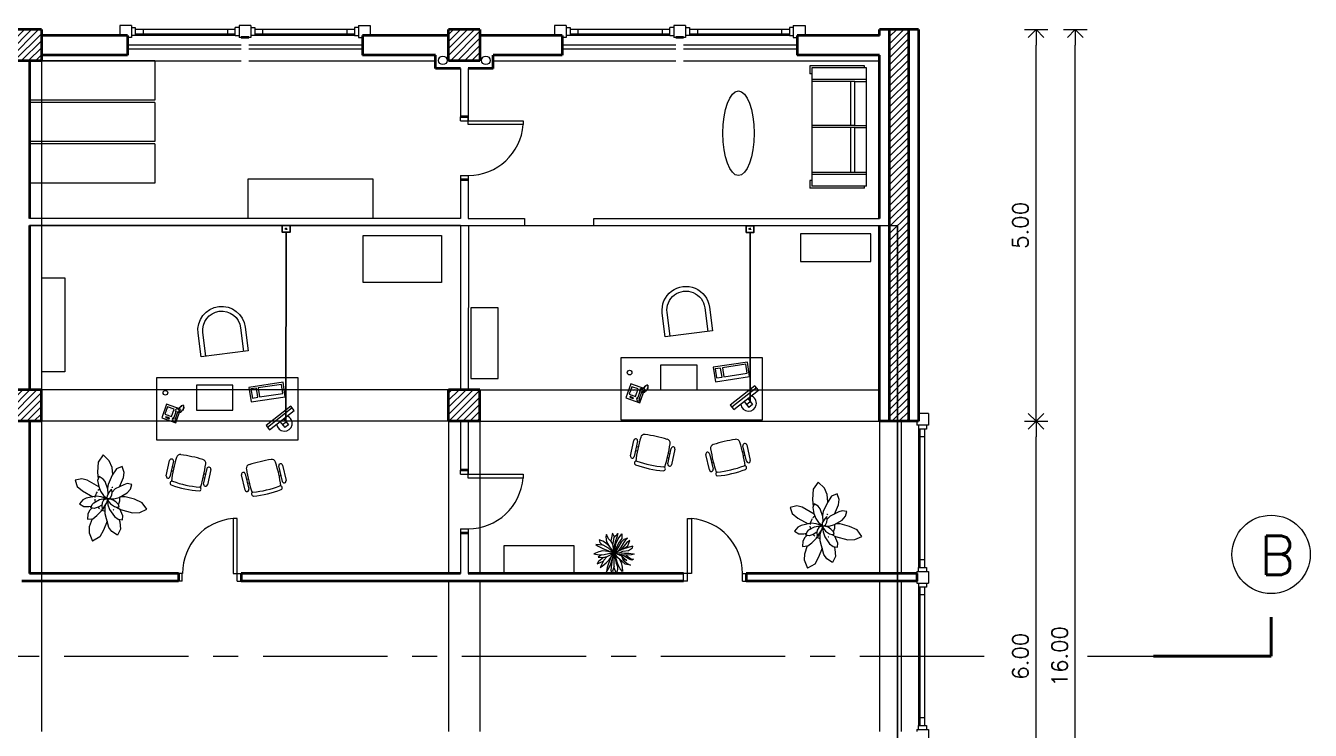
# Model space of a CAD drawing. Extents: x 952 to 1351, y -109 to 188.
# Drawn here: x 1285.05 to 1301.45, y 122.12 to 131.12 of the extents above; entities that cross this region are included whole.
import ezdxf

# ---------------------------------------------------------------- set-up
doc = ezdxf.new("R2010")
doc.units = 0
doc.header["$LTSCALE"] = 0.5
doc.linetypes.add('CENTER', pattern=[50.8, 31.75, -6.35, 6.35, -6.35])
doc.layers.get('0').update_dxf_attribs({"linetype": 'CONTINUOUS'})
doc.layers.get('Defpoints').update_dxf_attribs({"linetype": 'CONTINUOUS'})
for name, color, linetype, lineweight in [('Acotaciones', 9, 'CONTINUOUS', 9), ('Carpintería', 55, 'CONTINUOUS', 20), ('Detalles .05', 243, 'CONTINUOUS', 5), ('Detalles 01', 8, 'CONTINUOUS', 9), ('Equipamiento fijo', 31, 'CONTINUOUS', 13), ('Equipamiento movil', 33, 'CONTINUOUS', 9), ('Muros corte', 7, 'CONTINUOUS', 40), ('Punta 02', 11, 'CONTINUOUS', 20), ('Punta 05', 52, 'CONTINUOUS', 50), ('Tratamiento pisos', 251, 'CONTINUOUS', 9), ('Vidrios', 147, 'CONTINUOUS', 13)]:
    doc.layers.add(name, color=color, linetype=linetype, lineweight=lineweight)
doc.layers.add('Cableado', color=100, linetype='CONTINUOUS')
doc.styles.add('Texto 2 mm', font='simplex.shx', dxfattribs={"height": 0.2})
doc.styles.add('Texto 5 mm', font='simplex.shx', dxfattribs={"height": 0.5})
doc.dimstyles.new('Primera línea', dxfattribs={"dimscale": 0, "dimtxt": 0.2, "dimasz": 0.2, "dimexe": 0.15, "dimexo": 0, "dimgap": 0.1, "dimtad": 1, "dimzin": 4, "dimdsep": 46, "dimtxsty": 'Texto 2 mm', "dimblk": 'OPEN90', "dimcen": 2.5, "dimclrd": 256, "dimclre": 256, "dimclrt": 256, "dimadec": 0, "dimazin": 0, "dimtfac": 1, "dimtmove": 2, "dimatfit": 3, "dimldrblk": 'OPEN90', "dimfxl": 1, "dimtolj": 1, "dimtzin": 0, "dimlwd": -1, "dimlwe": -1, "dimarcsym": 0})
doc.dimstyles.new('Segunda línea', dxfattribs={"dimscale": 0, "dimtxt": 0.2, "dimasz": 0.2, "dimexe": 0.15, "dimexo": 0.5, "dimgap": 0.1, "dimtad": 1, "dimzin": 4, "dimdsep": 46, "dimtxsty": 'Texto 2 mm', "dimblk": 'OPEN90', "dimcen": 2.5, "dimclrd": 256, "dimclre": 256, "dimclrt": 256, "dimadec": 0, "dimazin": 0, "dimtfac": 1, "dimtmove": 2, "dimatfit": 3, "dimldrblk": 'OPEN90', "dimfxl": 1, "dimtolj": 1, "dimtzin": 0, "dimlwd": -1, "dimlwe": -1, "dimarcsym": 0})
pattern_1 = [(45, (53.60664, 2.86039), (-0.0449012806, 0.0449012806), [])]

# ---------------------------------------------------------------- blocks, each defined once
blk = doc.blocks.new('_Open90')
at = {"color": 0, "linetype": 'ByBlock', "lineweight": -2}
for p, q in [((0, 0), (-1, 0)), ((-0.5, 0.5), (0, 0)), ((0, 0), (-0.5, -0.5))]:
    blk.add_line(p, q, dxfattribs=at)
blk = doc.blocks.new('*D380')
at = {"layer": 'Acotaciones', "transparency": 16777216}
for p, q in [((1297.802, 126.066), (1298.102, 126.066)), ((1297.952, 120.266), (1297.952, 125.866)), ((1297.802, 120.066), (1298.102, 120.066))]:
    blk.add_line(p, q, dxfattribs=at)
at = {"layer": 'Defpoints', "color": 0, "transparency": 16777216}
for p in [(1297.802, 126.066), (1297.952, 126.066), (1297.802, 120.066)]:
    blk.add_point(p, dxfattribs=at)
at = {"layer": 'Acotaciones', "transparency": 16777216, "xscale": 0.2, "yscale": 0.2, "zscale": 0.2}
for p, rotation in [((1297.952, 126.066), 90), ((1297.952, 120.066), 270)]:
    blk.add_blockref('_Open90', p, dxfattribs=dict(at, rotation=rotation))
at = {"layer": 'Acotaciones', "transparency": 16777216, "insert": (1297.752, 123.066), "char_height": 0.2, "attachment_point": 5, "rotation": 90, "style": 'Texto 2 mm'}
blk.add_mtext('\\A1;6.00', dxfattribs=at)
blk = doc.blocks.new('*D381')
at = {"layer": 'Acotaciones', "transparency": 16777216}
for p, q in [((1297.802, 131.066), (1298.102, 131.066)), ((1297.952, 126.266), (1297.952, 130.866)), ((1297.802, 126.066), (1298.102, 126.066))]:
    blk.add_line(p, q, dxfattribs=at)
at = {"layer": 'Defpoints', "color": 0, "transparency": 16777216}
for p in [(1297.802, 131.066), (1297.952, 131.066), (1297.802, 126.066)]:
    blk.add_point(p, dxfattribs=at)
at = {"layer": 'Acotaciones', "transparency": 16777216, "xscale": 0.2, "yscale": 0.2, "zscale": 0.2}
for p, rotation in [((1297.952, 131.066), 90), ((1297.952, 126.066), 270)]:
    blk.add_blockref('_Open90', p, dxfattribs=dict(at, rotation=rotation))
at = {"layer": 'Acotaciones', "transparency": 16777216, "insert": (1297.752, 128.566), "char_height": 0.2, "attachment_point": 5, "rotation": 90, "style": 'Texto 2 mm'}
blk.add_mtext('\\A1;5.00', dxfattribs=at)
blk = doc.blocks.new('*D382')
at = {"layer": 'Acotaciones', "transparency": 16777216}
for p, q in [((1298.302, 131.066), (1298.602, 131.066)), ((1298.452, 115.266), (1298.452, 130.866)), ((1298.302, 115.066), (1298.602, 115.066))]:
    blk.add_line(p, q, dxfattribs=at)
at = {"layer": 'Defpoints', "color": 0, "transparency": 16777216}
for p in [(1297.802, 131.066), (1298.452, 131.066), (1297.802, 115.066)]:
    blk.add_point(p, dxfattribs=at)
at = {"layer": 'Acotaciones', "transparency": 16777216, "xscale": 0.2, "yscale": 0.2, "zscale": 0.2}
for p, rotation in [((1298.452, 131.066), 90), ((1298.452, 115.066), 270)]:
    blk.add_blockref('_Open90', p, dxfattribs=dict(at, rotation=rotation))
at = {"layer": 'Acotaciones', "transparency": 16777216, "insert": (1298.252, 123.066), "char_height": 0.2, "attachment_point": 5, "rotation": 90, "style": 'Texto 2 mm'}
blk.add_mtext('\\A1;16.00', dxfattribs=at)
blk = doc.blocks.new('Plant1')
for p, q in [((1.24, 11.02), (-0.18, 7.33)), ((2.94, 14.02), (1.24, 11.02)), ((5.75, 15.65), (2.94, 14.02)), ((6.8, 12.64), (5.75, 15.65)), ((6.67, 9.74), (6.8, 12.64)), ((-10.15, 7.82), (-12.56, 7.25)), ((-12.56, 7.25), (-11.81, 4.91)), ((-8.01, 7.41), (-10.15, 7.82)), ((-4.41, 5.37), (-8.01, 7.41)), ((-4.94, 10.5), (-5.47, 8.7)), ((-5.47, 8.7), (-5.1, 7.19)), ((-5.1, 7.19), (-3.73, 3.58)), ((-3.11, 9.8), (-4.94, 10.5)), ((-1.65, 8.27), (-3.11, 9.8)), ((-0.15, 4.91), (-1.65, 8.27)), ((-0.18, 7.33), (-0.36, 5.38)), ((7.53, 5.66), (4.58, 4.62)), ((4.8, 4.93), (6.67, 9.74)), ((9.19, 5.31), (7.53, 5.66)), ((8.7, 3.64), (9.19, 5.31)), ((-15.39, 2.27), (-18.09, -0.04)), ((-12.63, 3.17), (-15.39, 2.27)), ((-9.66, 3.14), (-12.63, 3.17)), ((-11.81, 4.91), (-9.42, 2.94)), ((-9.42, 2.94), (-5.88, 0.9)), ((-3.93, 0.56), (-7.13, -0.21)), ((-5.88, 0.9), (-4.34, 0.46)), ((-2.06, 0.5), (-3.93, 0.56)), ((-2.48, 2.2), (-3.75, 2.12)), ((-3.75, 2.12), (-2.91, 1.21)), ((-3.73, 3.58), (-2.59, 2.19)), ((-2.91, 1.21), (-1.29, 0)), ((-1.34, 2), (-2.48, 2.2)), ((-1.9, 0.46), (-2.06, 0.5)), ((-0.39, 1.34), (-1.34, 2)), ((-0.56, -0.12), (-0.19, 0)), ((-0.12, 0.81), (-0.39, 1.34)), ((-0.19, 0), (-0.12, 0.06)), ((0.25, 2.69), (-0.15, 4.91)), ((-0.06, 0.25), (-0.12, 0.81)), ((-0.12, 0.06), (-0.06, 0.25)), ((-0.11, 0.67), (0.06, 0.81)), ((0.06, 0.81), (0.25, 2.69)), ((0.31, 1.31), (0.12, 0.38)), ((0.12, 0.38), (0.19, 0.25)), ((0.19, 0.25), (0.38, 0.19)), ((0.73, 2.26), (0.31, 1.31)), ((0.38, 0.19), (1.25, 0.44)), ((0.47, 0.22), (0.69, 0)), ((0.69, 0), (2.44, 0)), ((1.6, 3.31), (0.73, 2.26)), ((1.25, 0.44), (2.18, 1.1)), ((2.74, 4.3), (1.6, 3.31)), ((2.18, 1.1), (3.4, 2.61)), ((2.44, 0), (4.43, 0.51)), ((3.75, 4.5), (2.74, 4.3)), ((3.4, 2.61), (3.75, 3.44)), ((3.75, 3.45), (4.8, 4.93)), ((3.75, 3.44), (3.75, 4.5)), ((4.43, 0.51), (7.5, 2.24)), ((7.5, 2.24), (8.7, 3.64)), ((8.78, 3.92), (9.84, 4.12)), ((9.84, 4.12), (12.89, 4.12)), ((13.53, 0.5), (11.66, -0.54)), ((12.89, 4.12), (15.19, 2.69)), ((15.19, 2.69), (13.53, 0.5)), ((-18.09, -0.04), (-15.37, -2.32)), ((-15.37, -2.32), (-11.22, -3.04)), ((-11.22, -3.04), (-8.38, -3)), ((-8.2, -0.91), (-9.38, -2.5)), ((-9.38, -2.5), (-7.87, -3.25)), ((-5.18, -2.97), (-8.45, -7.47)), ((-7.13, -0.21), (-8.2, -0.91)), ((-7.87, -3.25), (-5.44, -3.05)), ((-5.44, -3.05), (-3.38, -2.45)), ((-3.38, -2.45), (-1.56, -1.44)), ((-1.56, -1.44), (-0.5, -0.38)), ((-1.12, -2.44), (-1.55, -4.42)), ((-1.55, -4.42), (-1.12, -8.67)), ((-1.29, 0), (-0.56, -0.12)), ((-0.38, -0.81), (-1.12, -2.44)), ((-0.31, -0.5), (-0.59, -0.46)), ((-0.5, -0.38), (-0.5, -0.12)), ((0.06, -0.62), (-0.38, -0.81)), ((-0.26, -0.76), (-0.31, -0.5)), ((-0.19, -1.81), (-0.07, -0.68)), ((0.01, -3.25), (-0.19, -1.81)), ((0.12, -0.12), (0, -0.44)), ((0, -0.44), (0.12, -1)), ((1.03, -5.66), (0.01, -3.25)), ((0.56, -0.06), (0.12, -0.12)), ((0.12, -1), (0.45, -1.59)), ((0.45, -1.59), (1.43, -2.3)), ((1.53, -0.38), (0.56, -0.06)), ((1.43, -2.3), (2.56, -2.56)), ((3.06, -1.61), (1.53, -0.38)), ((3.19, -1.19), (2.01, -0.77)), ((2.38, -1), (2.23, -0.95)), ((2.32, -2.51), (3.05, -4.05)), ((4.2, -2.28), (2.38, -1)), ((2.56, -2.56), (3.88, -2.56)), ((3.05, -4.05), (3.43, -5.82)), ((3.88, -2.56), (3.06, -1.61)), ((6, -1.48), (3.19, -1.19)), ((6.42, -4.94), (4.2, -2.28)), ((11.66, -0.54), (6, -1.48)), ((7.5, -6.71), (6.42, -4.94)), ((9.02, -0.98), (12.56, -2.76)), ((12.56, -2.76), (15.17, -4.6)), ((15.17, -4.6), (16.61, -7.77)), ((-8.45, -7.47), (-9.18, -9.67)), ((-9.18, -9.67), (-8.88, -12.44)), ((-6.25, -11.82), (-4.21, -9.77)), ((-4.21, -9.77), (-1.41, -5.8)), ((-1.12, -8.67), (-0.57, -10.07)), ((-0.57, -10.07), (1, -11.56)), ((1, -11.56), (2.25, -9.87)), ((1.72, -6.45), (1.03, -5.66)), ((3.06, -7.12), (1.72, -6.45)), ((2.25, -9.87), (2.39, -7.87)), ((2.39, -7.87), (2.32, -6.75)), ((3.43, -5.82), (3.06, -7.12)), ((3.19, -6.68), (4.04, -7.69)), ((4.04, -7.69), (5.41, -8.56)), ((5.41, -8.56), (7.5, -8.88)), ((7.5, -8.88), (7.5, -6.71)), ((7.5, -6.98), (10.72, -8.45)), ((10.72, -8.45), (13.06, -8.78)), ((13.06, -8.78), (16.61, -7.77)), ((-8.88, -12.44), (-6.25, -11.82))]:
    blk.add_line(p, q)
for start, end in [(172.4345, 176.9296), (149.2581, 153.7532), (57.1582, 93.2041), (21.2653, 25.7604), (212.1423, 223.5771), (229.8179, 257.6637), (265.2848, 278.7499), (306.6551, 316.418), (323.0282, 344.4965)]:
    blk.add_arc((0, 0), 5.12, start, end)
blk = doc.blocks.new('Treei')
for p, q in [((-3.94, 3.46), (-4.45, 3.93)), ((-4.45, 3.93), (-4.03, 2.89)), ((-2.15, 4.1), (-3.71, 4.62)), ((-3.71, 4.62), (-3.16, 3.73)), ((-1.21, 2.79), (-2.15, 4.1)), ((-1.6, 5.41), (-2.01, 5.58)), ((-2.01, 5.58), (-1.8, 4.47)), ((-1.8, 4.47), (-1.02, 2.25)), ((-0.75, 4.27), (-1.6, 5.41)), ((-0.56, 2.57), (-0.75, 4.27)), ((0.01, 4.32), (0.22, 5.68)), ((0.06, 3.09), (0.01, 4.32)), ((0.22, 5.68), (0.34, 5.97)), ((0.34, 5.97), (0.52, 5.11)), ((0.52, 5.11), (0.61, 3.71)), ((0.61, 3.58), (1.42, 4.57)), ((1.92, 4.62), (1.05, 3.19)), ((1.42, 4.57), (1.81, 5.28)), ((1.81, 5.28), (1.78, 5.7)), ((1.78, 5.7), (2.06, 5.28)), ((2.06, 5.28), (1.92, 4.62)), ((2.11, 2.72), (3.12, 3.85)), ((3.12, 3.85), (3.58, 4.84)), ((3.58, 4.84), (3.3, 3.31)), ((-4.76, 0.09), (-5.92, -0.48)), ((-5.51, 0.92), (-5.8, 1.09)), ((-5.8, 1.09), (-4.68, 0.77)), ((-5.76, 2.23), (-4.31, 2.25)), ((-4.26, 1.14), (-5.76, 2.23)), ((-5.12, 0.4), (-5.51, 0.92)), ((-4.61, -0.04), (-5.12, 0.4)), ((-4.68, 0.77), (-3.34, 0.26)), ((-4.31, 2.25), (-2.93, 1.32)), ((-2.77, 0.45), (-4.26, 1.14)), ((-4.03, 2.89), (-3.28, 2.03)), ((-3.05, 2.89), (-3.94, 3.46)), ((-3.34, 0.26), (-1.78, -0.09)), ((-3.28, 2.03), (-2.08, 1.39)), ((-3.16, 3.73), (-1.67, 2.62)), ((-1.83, 2.15), (-3.05, 2.89)), ((-2.93, 1.32), (-0.51, 0.11)), ((-0.77, 0.18), (-2.77, 0.45)), ((-2.08, 1.39), (-1.04, 0.82)), ((-0.51, 1.14), (-1.83, 2.15)), ((-1.67, 2.62), (-0.88, 1.91)), ((-1.04, 0.82), (0.03, -0.03)), ((-1.02, 2.25), (0.03, -0.03)), ((0.03, -0.03), (-0.77, 0.18)), ((-0.11, 1.56), (-0.56, 2.57)), ((-0.17, 1), (0.06, 3.09)), ((0.03, -0.03), (-0.17, 1)), ((0.03, -0.03), (0.2, 0.77)), ((2.04, 0.65), (0.03, -0.03)), ((0.7, 0.63), (0.03, -0.03)), ((0.03, -0.03), (2.96, 0.63)), ((1.85, 0.03), (0.03, -0.03)), ((0.2, 0.77), (0.8, 2.18)), ((0.57, 2.38), (0.31, 1.05)), ((1.05, 3.19), (0.44, 1.74)), ((0.61, 3.71), (0.57, 2.38)), ((1.28, 1.02), (0.7, 0.63)), ((0.8, 2.18), (2.11, 2.72)), ((0.96, 2.25), (2.2, 3.73)), ((1.99, 1.81), (1.28, 1.02)), ((1.69, 1.48), (2.82, 2.08)), ((3.28, 0.01), (1.85, 0.03)), ((2.2, 3.73), (1.92, 2.62)), ((2.36, 2.28), (1.99, 1.81)), ((2.73, 0.9), (2.04, 0.65)), ((3.3, 3.31), (2.36, 2.28)), ((3.51, 1.17), (2.73, 0.9)), ((2.82, 2.08), (4.22, 2.33)), ((2.96, 0.63), (3.97, 1)), ((4.41, -0.01), (3.28, 0.01)), ((4.64, 1.81), (3.51, 1.17)), ((3.97, 1), (4.77, 0.95)), ((4.22, 2.33), (5.46, 2.47)), ((5.39, 0.4), (4.41, -0.01)), ((5.46, 2.47), (4.64, 1.81)), ((4.77, 0.95), (5.72, 0.8)), ((6.02, 0.65), (5.39, 0.4)), ((5.72, 0.8), (6.02, 0.65)), ((-5.92, -0.48), (-3.64, -1.03)), ((-4.26, -1.67), (-5.51, -2.28)), ((-5.51, -2.28), (-4.86, -2.48)), ((-4.86, -2.48), (-3.37, -2.31)), ((-2.36, -0.36), (-4.61, -0.04)), ((-3.44, -0.9), (-4.26, -1.67)), ((-3.55, -3.37), (-3.92, -4.48)), ((-3.05, -2.53), (-3.55, -3.37)), ((-2.65, -0.43), (-3.44, -0.9)), ((-3.37, -2.31), (-1.83, -1.37)), ((-3.16, -4.25), (-2.38, -3.46)), ((-2.28, -1.64), (-3.05, -2.53)), ((-1.34, -0.24), (-2.65, -0.43)), ((-2.33, -3.24), (-2.56, -5.44)), ((-1.46, -1.72), (-2.33, -3.24)), ((-2.06, -4.77), (-1.39, -3.32)), ((-1.83, -1.37), (0.03, -0.03)), ((-1.78, -0.09), (-0.95, -0.18)), ((0.03, -0.03), (-1.46, -1.72)), ((-1.39, -3.32), (0.03, -0.03)), ((0.03, -0.03), (-1.34, -0.24)), ((-0.47, -1.76), (-0.63, -3.46)), ((-0.63, -3.46), (-0.35, -4.6)), ((0.03, -0.03), (-0.47, -1.76)), ((0.11, -1.72), (0.03, -0.03)), ((0.03, -0.03), (1.07, -2.16)), ((1, -0.83), (0.03, -0.03)), ((3.21, -0.98), (0.03, -0.03)), ((0.45, -2.92), (0.11, -1.72)), ((0.5, -4.43), (0.45, -2.92)), ((0.5, -3.74), (1.19, -4.72)), ((1.97, -1.44), (1, -0.83)), ((1.3, -3.19), (1.03, -2.11)), ((1.07, -2.16), (2.15, -3.07)), ((1.19, -4.72), (1.28, -3.19)), ((4.06, -0.75), (1.24, -0.39)), ((1.28, -3.19), (2.47, -4.62)), ((1.31, -1.02), (3.1, -1.64)), ((2.93, -2.41), (1.97, -1.44)), ((2.15, -3.07), (3.12, -3.59)), ((2.93, -4.4), (2.43, -3.22)), ((3.85, -3.54), (2.93, -2.41)), ((3.1, -1.64), (4.24, -2.04)), ((3.12, -3.59), (4.27, -4.18)), ((4.47, -1.62), (3.21, -0.98)), ((4.27, -4.18), (3.85, -3.54)), ((3.92, 0), (5.37, -0.51)), ((5.3, -0.93), (4.06, -0.75)), ((4.24, -2.04), (5.56, -2.28)), ((5.56, -2.28), (4.47, -1.62)), ((6.02, -0.34), (5.3, -0.93)), ((5.37, -0.51), (6.02, -0.34)), ((-3.92, -4.48), (-3.16, -4.25)), ((-2.56, -5.44), (-2.06, -4.77)), ((-0.35, -4.6), (0.2, -6.03)), ((0.2, -6.03), (0.5, -4.43)), ((2.47, -4.62), (3.23, -5.02)), ((3.23, -5.02), (2.93, -4.4))]:
    blk.add_line(p, q)
blk = doc.blocks.new('TELEFONO')
at = {"layer": 'Detalles .05'}
for p, q in [((0.139, 0.134), (-0.098, 0.134)), ((-0.098, 0.134), (-0.098, -0.099)), ((-0.071, 0.089), (-0.071, -0.055)), ((-0.043, 0.089), (-0.043, -0.055)), ((0.108, 0.063), (0, 0.063)), ((0, 0.063), (0, -0.063)), ((0.081, 0.108), (0.023, 0.108)), ((0.023, 0.108), (0.023, 0.094)), ((0.023, 0.094), (0.081, 0.094)), ((0.027, 0.041), (0.027, 0.041)), ((0.027, 0.014), (0.027, 0.014)), ((0.054, 0.041), (0.054, 0.041)), ((0.054, 0.014), (0.054, 0.014)), ((0.081, 0.094), (0.081, 0.108)), ((0.081, 0.041), (0.081, 0.041)), ((0.081, 0.014), (0.081, 0.014)), ((0.108, -0.063), (0.108, 0.063)), ((0.139, -0.099), (0.139, 0.134)), ((-0.129, -0.104), (-0.147, -0.11)), ((-0.129, -0.116), (-0.147, -0.121)), ((-0.129, -0.127), (-0.147, -0.133)), ((-0.129, -0.139), (-0.147, -0.145)), ((-0.124, -0.093), (-0.141, -0.098)), ((-0.124, -0.15), (-0.141, -0.156)), ((-0.118, -0.081), (-0.135, -0.087)), ((-0.118, -0.162), (-0.135, -0.168)), ((-0.112, -0.07), (-0.129, -0.075)), ((-0.106, -0.058), (-0.124, -0.064)), ((-0.104, -0.17), (-0.122, -0.176)), ((-0.101, -0.047), (-0.118, -0.052)), ((-0.089, -0.156), (-0.106, -0.162)), ((-0.083, -0.145), (-0.101, -0.15)), ((-0.098, -0.099), (0.139, -0.099)), ((-0.078, -0.133), (-0.095, -0.139)), ((-0.072, -0.121), (-0.089, -0.127)), ((-0.067, -0.083), (-0.078, -0.116)), ((0, -0.063), (0.108, -0.063)), ((0.027, -0.013), (0.027, -0.013)), ((0.027, -0.04), (0.027, -0.04)), ((0.054, -0.013), (0.054, -0.013)), ((0.054, -0.04), (0.054, -0.04)), ((0.081, -0.013), (0.081, -0.013)), ((0.081, -0.04), (0.081, -0.04))]:
    blk.add_line(p, q, dxfattribs=at)
for centre, start, end in [((-0.057, 0.089), 298.4915, 241.5085), ((-0.057, -0.055), 118.4915, 61.5085)]:
    blk.add_arc(centre, 0.0302, start, end, dxfattribs=at)
blk = doc.blocks.new('RECTANG')
for p, q in [((1, 1), (0, 1)), ((0, 1), (0, 0)), ((1, 0), (1, 1)), ((0, 0), (1, 0))]:
    blk.add_line(p, q)
blk = doc.blocks.new('KEYBOARD', base_point=(60, 294))
for p, xscale, yscale, zscale in [((60, 294), 19, 8, 19), ((61, 295), 13, 5, 13), ((75, 295), 3, 5, 3)]:
    blk.add_blockref('RECTANG', p, dxfattribs=dict(xscale=xscale, yscale=yscale, zscale=zscale))
blk = doc.blocks.new('Silla 1')
at = {"layer": 'Equipamiento movil'}
for p, q in [((-0.113, 0.266), (0.03, 0.409)), ((0.064, 0.375), (-0.079, 0.232)), ((-0.025, 0.286), (-0.009, 0.269)), ((0.01, 0.321), (0.027, 0.305)), ((0.232, -0.079), (0.375, 0.064)), ((0.409, 0.03), (0.266, -0.113)), ((0.305, 0.027), (0.321, 0.01)), ((0.269, -0.009), (0.286, -0.025))]:
    blk.add_line(p, q, dxfattribs=at)
for centre, radius, start, end in [((1.406, -1.127), 1.988, 130.2245, 139.1817), ((0.047, 0.392), 0.0242, 315, 135), ((0.147, 0.396), 0.0255, 61.3631, 224.3749), ((-0.654, -0.654), 1.296, 37.1584, 52.8416), ((-0.651, -0.651), 1.342, 37.131, 52.869), ((-0.096, 0.249), 0.0242, 135, 315), ((-0.061, 0.139), 0.0505, 139.1817, 220.8183), ((1.406, 1.406), 1.988, 220.8183, 229.1817), ((-1.127, 1.406), 1.988, 310.8183, 319.7755), ((0.392, 0.047), 0.0242, 315, 135), ((0.396, 0.147), 0.0255, 225.6251, 28.6369), ((0.139, -0.061), 0.0505, 229.1817, 310.8183), ((0.249, -0.096), 0.0242, 135, 315)]:
    blk.add_arc(centre, radius, start, end, dxfattribs=at)
blk = doc.blocks.new('Silla 2')
for p, q in [((15, 15), (0, 15)), ((0, 15), (0, -15)), ((15, 12), (0, 12)), ((0, -12), (15, -12)), ((0, -15), (15, -15))]:
    blk.add_line(p, q)
for radius in [15, 12]:
    blk.add_arc((15, 0), radius, 270, 90)

msp = doc.modelspace()

# ---------------------------------------------------------------- hatches: boundary and pattern name
at = {"layer": 'Detalles 01'}
h = msp.add_hatch(dxfattribs=at)
h.set_pattern_fill('ANSI31,_O', color=256, scale=0.02)
h.set_pattern_definition(pattern_1)
h.paths.add_polyline_path([(1285.252, 131.066), (1284.852, 131.066), (1284.852, 130.666), (1285.252, 130.666)])
h = msp.add_hatch(dxfattribs=at)
h.set_pattern_fill('ANSI31,_O', color=256, scale=0.02)
h.set_pattern_definition(pattern_1)
h.paths.add_polyline_path([(1290.852, 131.066), (1290.452, 131.066), (1290.452, 130.666), (1290.852, 130.666)])
h = msp.add_hatch(dxfattribs=at)
h.set_pattern_fill('ANSI31,_O', color=256, scale=0.02)
h.set_pattern_definition(pattern_1)
h.paths.add_polyline_path([(1296.322, 131.066), (1296.082, 131.066), (1296.082, 126.066), (1296.322, 126.066)])
h = msp.add_hatch(dxfattribs=at)
h.set_pattern_fill('ANSI31,_O', color=256, scale=0.02)
h.set_pattern_definition(pattern_1)
h.paths.add_polyline_path([(1285.252, 126.466), (1284.852, 126.466), (1284.852, 126.066), (1285.252, 126.066)])
h = msp.add_hatch(dxfattribs=at)
h.set_pattern_fill('ANSI31,_O', color=256, scale=0.02)
h.set_pattern_definition(pattern_1)
h.paths.add_polyline_path([(1290.852, 126.466), (1290.452, 126.466), (1290.452, 126.066), (1290.852, 126.066)])

# ---------------------------------------------------------------- linework, layer by layer
at = {"layer": 'Cableado'}
for p, q in [((1285.102, 126.466), (1285.102, 128.563)), ((1285.102, 128.563), (1296.181, 128.562)), ((1288.372, 126.066), (1288.376, 128.478)), ((1294.303, 126.316), (1294.303, 128.477)), ((1296.181, 128.562), (1296.181, 115.316)), ((1279.715, 126.466), (1285.102, 126.466))]:
    msp.add_line(p, q, dxfattribs=at)
for points in [[(1288.328, 128.563), (1288.428, 128.563), (1288.428, 128.478), (1288.328, 128.478)], [(1294.251, 128.562), (1294.35, 128.562), (1294.35, 128.477), (1294.251, 128.477)]]:
    msp.add_lwpolyline(points, close=True, dxfattribs=at)
at = {"layer": 'Carpintería'}
for p, q in [((1286.402, 131.116), (1286.252, 131.116)), ((1286.252, 131.116), (1286.252, 130.991)), ((1286.402, 131.116), (1286.402, 130.966)), ((1286.402, 131.091), (1286.452, 131.091)), ((1286.452, 131.091), (1286.452, 130.991)), ((1286.452, 131.071), (1287.727, 131.071)), ((1286.552, 131.071), (1286.552, 131.011)), ((1287.627, 131.071), (1287.627, 131.011)), ((1287.777, 131.091), (1287.727, 131.091)), ((1287.727, 130.991), (1287.727, 131.091)), ((1287.927, 131.116), (1287.777, 131.116)), ((1287.777, 131.116), (1287.777, 130.966)), ((1287.927, 131.116), (1287.927, 130.966)), ((1287.927, 131.091), (1287.977, 131.091)), ((1287.977, 131.091), (1287.977, 130.991)), ((1287.977, 131.071), (1289.252, 131.071)), ((1288.077, 131.071), (1288.077, 131.011)), ((1289.152, 131.071), (1289.152, 131.011)), ((1289.252, 131.091), (1289.252, 130.991)), ((1289.302, 131.091), (1289.252, 131.091)), ((1289.302, 131.116), (1289.302, 130.966)), ((1289.302, 131.116), (1289.452, 131.116)), ((1289.452, 131.116), (1289.452, 130.991)), ((1291.952, 131.116), (1291.802, 131.116)), ((1291.802, 131.116), (1291.802, 130.991)), ((1291.952, 131.116), (1291.952, 130.966)), ((1291.952, 131.091), (1292.002, 131.091)), ((1292.002, 131.091), (1292.002, 130.991)), ((1292.002, 131.071), (1293.277, 131.071)), ((1292.102, 131.071), (1292.102, 131.011)), ((1293.177, 131.071), (1293.177, 131.011)), ((1293.327, 131.091), (1293.277, 131.091)), ((1293.277, 130.991), (1293.277, 131.091)), ((1293.477, 131.116), (1293.327, 131.116)), ((1293.327, 131.116), (1293.327, 130.966)), ((1293.477, 131.116), (1293.477, 130.966)), ((1293.477, 131.091), (1293.527, 131.091)), ((1293.527, 131.091), (1293.527, 130.991)), ((1293.527, 131.071), (1294.802, 131.071)), ((1293.627, 131.071), (1293.627, 131.011)), ((1294.702, 131.071), (1294.702, 131.011)), ((1294.802, 131.091), (1294.802, 130.991)), ((1294.852, 131.091), (1294.802, 131.091)), ((1294.852, 131.116), (1294.852, 130.966)), ((1294.852, 131.116), (1295.002, 131.116)), ((1295.002, 131.116), (1295.002, 130.991)), ((1286.402, 130.966), (1286.352, 130.966)), ((1286.452, 130.991), (1286.402, 130.991)), ((1286.452, 131.011), (1287.727, 131.011)), ((1287.727, 130.991), (1287.777, 130.991)), ((1287.802, 130.966), (1287.777, 130.966)), ((1287.927, 130.966), (1287.902, 130.966)), ((1287.977, 130.991), (1287.927, 130.991)), ((1287.977, 131.011), (1289.252, 131.011)), ((1289.252, 130.991), (1289.302, 130.991)), ((1289.302, 130.966), (1289.352, 130.966)), ((1291.952, 130.966), (1291.902, 130.966)), ((1292.002, 130.991), (1291.952, 130.991)), ((1292.002, 131.011), (1293.277, 131.011)), ((1293.277, 130.991), (1293.327, 130.991)), ((1293.352, 130.966), (1293.327, 130.966)), ((1293.477, 130.966), (1293.452, 130.966)), ((1293.527, 130.991), (1293.477, 130.991)), ((1293.527, 131.011), (1294.802, 131.011)), ((1294.802, 130.991), (1294.852, 130.991)), ((1294.852, 130.966), (1294.902, 130.966)), ((1290.603, 129.903), (1290.603, 129.953)), ((1290.603, 129.903), (1290.703, 129.903)), ((1290.703, 129.903), (1290.703, 129.953)), ((1290.703, 129.903), (1291.403, 129.903)), ((1290.703, 129.853), (1290.703, 129.903)), ((1291.403, 129.903), (1291.403, 129.853)), ((1291.403, 129.853), (1290.703, 129.853)), ((1290.603, 129.203), (1290.703, 129.203)), ((1290.603, 129.203), (1290.603, 129.153)), ((1290.703, 129.203), (1290.703, 129.153)), ((1296.577, 126.166), (1296.452, 126.166)), ((1296.577, 126.166), (1296.577, 126.016)), ((1296.427, 126.066), (1296.427, 126.016)), ((1296.577, 126.016), (1296.427, 126.016)), ((1296.452, 126.016), (1296.452, 125.966)), ((1296.552, 125.966), (1296.452, 125.966)), ((1296.472, 124.199), (1296.472, 125.966)), ((1296.532, 124.199), (1296.532, 125.966)), ((1296.552, 126.016), (1296.552, 125.966)), ((1296.532, 125.866), (1296.472, 125.866)), ((1290.602, 125.391), (1290.602, 125.441)), ((1290.602, 125.391), (1290.702, 125.391)), ((1290.702, 125.391), (1290.702, 125.441)), ((1290.702, 125.391), (1291.402, 125.391)), ((1290.702, 125.341), (1290.702, 125.391)), ((1291.402, 125.341), (1290.702, 125.341)), ((1291.402, 125.391), (1291.402, 125.341)), ((1287.752, 124.824), (1287.702, 124.824)), ((1287.702, 124.824), (1287.702, 124.124)), ((1287.752, 124.124), (1287.752, 124.824)), ((1293.502, 124.124), (1293.502, 124.824)), ((1293.502, 124.824), (1293.552, 124.824)), ((1293.552, 124.824), (1293.552, 124.124)), ((1290.602, 124.691), (1290.702, 124.691)), ((1290.602, 124.691), (1290.602, 124.641)), ((1290.702, 124.691), (1290.702, 124.641)), ((1296.427, 124.149), (1296.427, 124.124)), ((1296.427, 124.149), (1296.577, 124.149)), ((1296.452, 124.149), (1296.452, 124.199)), ((1296.452, 124.199), (1296.552, 124.199)), ((1296.472, 124.299), (1296.532, 124.299)), ((1296.552, 124.199), (1296.552, 124.149)), ((1296.577, 124.149), (1296.577, 123.999)), ((1287.052, 124.124), (1287.002, 124.124)), ((1287.052, 124.024), (1287.002, 124.024)), ((1287.052, 124.024), (1287.052, 124.124)), ((1287.702, 124.124), (1287.752, 124.124)), ((1287.752, 124.024), (1287.752, 124.124)), ((1287.752, 124.124), (1287.802, 124.124)), ((1287.752, 124.024), (1287.802, 124.024)), ((1293.502, 124.124), (1293.452, 124.124)), ((1293.452, 124.024), (1293.452, 124.124)), ((1293.502, 124.024), (1293.452, 124.024)), ((1293.502, 124.024), (1293.502, 124.124)), ((1293.552, 124.124), (1293.502, 124.124)), ((1294.202, 124.024), (1294.202, 124.124)), ((1294.202, 124.124), (1294.252, 124.124)), ((1294.202, 124.024), (1294.252, 124.024)), ((1296.427, 124.024), (1296.427, 123.999)), ((1296.427, 123.999), (1296.577, 123.999)), ((1296.452, 123.999), (1296.452, 123.949)), ((1296.552, 123.999), (1296.552, 123.949)), ((1296.552, 123.949), (1296.452, 123.949)), ((1296.472, 122.182), (1296.472, 123.949)), ((1296.532, 123.849), (1296.472, 123.849)), ((1296.532, 122.182), (1296.532, 123.949)), ((1296.452, 122.132), (1296.452, 122.182)), ((1296.452, 122.182), (1296.552, 122.182)), ((1296.472, 122.282), (1296.532, 122.282)), ((1296.552, 122.182), (1296.552, 122.132)), ((1296.427, 122.132), (1296.577, 122.132)), ((1296.427, 122.132), (1296.427, 122.107)), ((1296.577, 122.132), (1296.577, 121.982))]:
    msp.add_line(p, q, dxfattribs=at)
at = {"layer": 'Detalles 01'}
for p, q in [((1287.727, 130.991), (1286.452, 130.991)), ((1289.252, 130.991), (1287.977, 130.991)), ((1293.277, 130.991), (1292.002, 130.991)), ((1294.802, 130.991), (1293.527, 130.991)), ((1287.802, 130.866), (1286.352, 130.866)), ((1287.802, 130.816), (1286.352, 130.816)), ((1289.352, 130.866), (1287.902, 130.866)), ((1289.352, 130.816), (1287.902, 130.816)), ((1293.352, 130.866), (1291.902, 130.866)), ((1293.352, 130.816), (1291.902, 130.816)), ((1294.902, 130.866), (1293.452, 130.866)), ((1294.902, 130.816), (1293.452, 130.816)), ((1296.177, 126.066), (1296.177, 124.124)), ((1296.227, 126.066), (1296.227, 124.124)), ((1296.452, 125.966), (1296.452, 124.199)), ((1296.177, 124.024), (1296.177, 122.107)), ((1296.227, 124.024), (1296.227, 122.107)), ((1296.452, 123.949), (1296.452, 122.182))]:
    msp.add_line(p, q, dxfattribs=at)
at = {"layer": 'Detalles 01', "linetype": 'CENTER', "ltscale": 0.1}
for p, q in [((1277.922, 123.066), (1297.454, 123.066)), ((1298.606, 123.066), (1299.452, 123.066))]:
    msp.add_line(p, q, dxfattribs=at)
at = {"layer": 'Detalles 01'}
for centre in [(1290.377, 130.673), (1290.928, 130.673)]:
    msp.add_circle(centre, 0.055, dxfattribs=at)
for centre, start, end in [((1290.702, 129.906), 270.1171, 355.6407), ((1290.701, 125.395), 270.1171, 355.6407), ((1287.756, 124.122), 94.3593, 179.8829), ((1293.499, 124.122), 0.1171, 85.6407)]:
    msp.add_arc(centre, 0.703, start, end, dxfattribs=at)
at = {"layer": 'Equipamiento fijo'}
for p, q in [((1286.702, 130.666), (1285.102, 130.666)), ((1286.702, 130.666), (1286.702, 130.166)), ((1286.702, 130.166), (1285.102, 130.166)), ((1286.702, 130.136), (1285.102, 130.136)), ((1286.702, 130.136), (1286.702, 129.636)), ((1286.702, 129.636), (1285.102, 129.636)), ((1286.702, 129.606), (1285.102, 129.606)), ((1286.702, 129.606), (1286.702, 129.106)), ((1286.702, 129.106), (1285.102, 129.106)), ((1289.489, 129.156), (1287.889, 129.156)), ((1287.889, 129.156), (1287.889, 128.656)), ((1289.489, 128.656), (1289.489, 129.156)), ((1290.603, 129.156), (1290.603, 128.656)), ((1290.603, 129.156), (1290.603, 128.656))]:
    msp.add_line(p, q, dxfattribs=at)
at = {"layer": 'Equipamiento movil', "ltscale": 0.009}
for p, q in [((1295.763, 130.602), (1295.063, 130.602)), ((1295.063, 130.602), (1295.063, 130.502)), ((1295.788, 130.577), (1295.088, 130.577)), ((1295.088, 130.577), (1295.088, 130.427)), ((1295.763, 130.577), (1295.763, 130.602)), ((1295.788, 129.065), (1295.788, 130.577)), ((1295.088, 130.502), (1295.063, 130.502)), ((1295.088, 130.427), (1295.088, 129.065)), ((1295.788, 130.427), (1295.088, 130.427)), ((1295.638, 130.402), (1295.088, 130.402)), ((1295.588, 129.84), (1295.588, 130.402)), ((1295.638, 129.84), (1295.638, 130.402)), ((1295.638, 130.402), (1295.788, 130.402)), ((1295.638, 129.84), (1295.088, 129.84)), ((1295.638, 129.84), (1295.088, 129.84)), ((1295.638, 129.815), (1295.088, 129.815)), ((1295.588, 129.24), (1295.588, 129.815)), ((1295.638, 129.84), (1295.788, 129.84)), ((1295.638, 129.815), (1295.788, 129.815)), ((1295.638, 129.24), (1295.638, 129.815)), ((1295.788, 129.24), (1295.088, 129.24)), ((1295.063, 129.14), (1295.063, 129.04)), ((1295.088, 129.14), (1295.063, 129.14)), ((1295.788, 129.215), (1295.088, 129.215)), ((1295.088, 129.215), (1295.088, 129.065)), ((1295.763, 129.04), (1295.063, 129.04)), ((1295.788, 129.065), (1295.088, 129.065)), ((1295.763, 129.04), (1295.763, 129.065))]:
    msp.add_line(p, q, dxfattribs=at)
at = {"layer": 'Equipamiento movil'}
for p, q in [((1289.362, 127.836), (1289.362, 128.436)), ((1289.362, 128.436), (1290.362, 128.436)), ((1290.362, 128.436), (1290.362, 127.836)), ((1295.843, 128.457), (1294.943, 128.457)), ((1294.943, 128.457), (1294.943, 128.107)), ((1295.843, 128.107), (1295.843, 128.457)), ((1294.943, 128.107), (1295.843, 128.107)), ((1285.252, 127.898), (1285.552, 127.898)), ((1285.552, 127.898), (1285.552, 126.698)), ((1290.362, 127.836), (1289.362, 127.836)), ((1290.735, 127.513), (1290.735, 126.613)), ((1291.085, 127.513), (1290.735, 127.513)), ((1291.085, 126.613), (1291.085, 127.513)), ((1292.654, 126.081), (1292.654, 126.881)), ((1292.654, 126.881), (1294.454, 126.881)), ((1293.624, 126.782), (1293.158, 126.782)), ((1293.158, 126.782), (1293.158, 126.466)), ((1293.624, 126.466), (1293.624, 126.782)), ((1294.454, 126.881), (1294.454, 126.081)), ((1285.552, 126.698), (1285.252, 126.698)), ((1286.727, 125.824), (1286.727, 126.624)), ((1286.727, 126.624), (1288.527, 126.624)), ((1288.527, 126.624), (1288.527, 125.824)), ((1290.735, 126.613), (1291.085, 126.613)), ((1287.698, 126.525), (1287.232, 126.525)), ((1287.232, 126.525), (1287.232, 126.209)), ((1287.698, 126.209), (1287.698, 126.525)), ((1293.158, 126.466), (1293.624, 126.466)), ((1294.362, 126.516), (1294.048, 126.269)), ((1294.381, 126.492), (1294.066, 126.245)), ((1294.091, 126.214), (1294.406, 126.461)), ((1294.406, 126.461), (1294.362, 126.516)), ((1294.225, 126.319), (1294.286, 126.242)), ((1294.256, 126.279), (1294.303, 126.316)), ((1294.272, 126.356), (1294.333, 126.279)), ((1287.232, 126.209), (1287.698, 126.209)), ((1288.436, 126.259), (1288.121, 126.012)), ((1288.454, 126.236), (1288.14, 125.988)), ((1288.165, 125.957), (1288.479, 126.204)), ((1288.479, 126.204), (1288.436, 126.259)), ((1294.048, 126.269), (1294.091, 126.214)), ((1294.333, 126.279), (1294.286, 126.242)), ((1288.121, 126.012), (1288.165, 125.957)), ((1288.298, 126.062), (1288.359, 125.985)), ((1288.329, 126.023), (1288.376, 126.06)), ((1288.345, 126.099), (1288.406, 126.022)), ((1288.406, 126.022), (1288.359, 125.985)), ((1294.454, 126.081), (1292.654, 126.081)), ((1288.527, 125.824), (1286.727, 125.824)), ((1292.056, 124.474), (1291.156, 124.474)), ((1291.156, 124.474), (1291.156, 124.124)), ((1292.056, 124.124), (1292.056, 124.474)), ((1291.156, 124.124), (1292.056, 124.124))]:
    msp.add_line(p, q, dxfattribs=at)
for centre in [(1292.762, 126.687), (1286.836, 126.43)]:
    msp.add_circle(centre, 0.03, dxfattribs=at)
for centre in [(1294.281, 126.295), (1288.355, 126.039)]:
    msp.add_arc(centre, 0.1, 186.0804, 70.3084, dxfattribs=at)
msp.add_ellipse((1294.152, 129.743), major_axis=(0, 0.541), ratio=0.36999, dxfattribs=at)
at = {"layer": 'Muros corte'}
for p, q in [((1285.252, 131.066), (1284.852, 131.066)), ((1285.252, 131.066), (1285.252, 130.666)), ((1290.852, 131.066), (1290.452, 131.066)), ((1290.452, 130.666), (1290.452, 131.066)), ((1290.852, 131.066), (1290.852, 130.666)), ((1296.452, 131.066), (1295.952, 131.066)), ((1295.952, 130.991), (1295.952, 131.066)), ((1296.082, 126.066), (1296.082, 131.066)), ((1296.322, 131.066), (1296.322, 126.066)), ((1296.452, 131.066), (1296.452, 126.066)), ((1286.352, 130.991), (1285.252, 130.991)), ((1286.352, 130.991), (1286.352, 130.741)), ((1287.902, 130.966), (1287.802, 130.966)), ((1290.452, 130.991), (1289.352, 130.991)), ((1289.352, 130.991), (1289.352, 130.741)), ((1291.902, 130.991), (1290.852, 130.991)), ((1291.902, 130.991), (1291.902, 130.741)), ((1293.452, 130.966), (1293.352, 130.966)), ((1295.952, 130.991), (1294.902, 130.991)), ((1294.902, 130.991), (1294.902, 130.741)), ((1286.352, 130.741), (1285.252, 130.741)), ((1290.282, 130.741), (1289.352, 130.741)), ((1290.282, 130.571), (1290.282, 130.741)), ((1291.902, 130.741), (1291.022, 130.741)), ((1291.022, 130.571), (1291.022, 130.741)), ((1295.952, 130.741), (1294.902, 130.741)), ((1295.952, 128.656), (1295.952, 130.741)), ((1285.252, 130.666), (1284.852, 130.666)), ((1285.102, 130.666), (1285.102, 128.656)), ((1290.602, 130.571), (1290.282, 130.571)), ((1290.852, 130.666), (1290.452, 130.666)), ((1291.022, 130.571), (1290.703, 130.571)), ((1290.703, 129.953), (1290.603, 129.953)), ((1290.603, 129.153), (1290.703, 129.153)), ((1285.102, 128.563), (1285.102, 126.466)), ((1295.952, 126.066), (1295.952, 128.563)), ((1285.252, 126.466), (1284.852, 126.466)), ((1285.252, 126.066), (1285.252, 126.466)), ((1290.852, 126.466), (1290.452, 126.466)), ((1290.452, 126.066), (1290.452, 126.466)), ((1290.852, 126.066), (1290.852, 126.466)), ((1285.252, 126.066), (1284.852, 126.066)), ((1285.102, 126.066), (1285.102, 124.124)), ((1290.852, 126.066), (1290.452, 126.066)), ((1296.452, 126.066), (1295.952, 126.066)), ((1296.277, 126.066), (1296.127, 126.066)), ((1290.702, 125.441), (1290.602, 125.441)), ((1290.602, 124.641), (1290.702, 124.641)), ((1287.002, 124.024), (1285.002, 124.024)), ((1287.002, 124.124), (1285.102, 124.124)), ((1287.002, 124.124), (1287.002, 124.024)), ((1290.602, 124.124), (1287.802, 124.124)), ((1287.802, 124.124), (1287.802, 124.024)), ((1293.452, 124.024), (1287.802, 124.024)), ((1290.602, 124.124), (1290.602, 124.124)), ((1293.452, 124.124), (1290.702, 124.124)), ((1296.427, 124.124), (1294.252, 124.124)), ((1294.252, 124.124), (1294.252, 124.024)), ((1296.427, 124.024), (1294.252, 124.024)), ((1296.427, 124.124), (1296.427, 124.024))]:
    msp.add_line(p, q, dxfattribs=at)
at = {"layer": 'Punta 02'}
msp.add_circle((1300.952, 124.366), 0.5, dxfattribs=at)
at = {"layer": 'Punta 05'}
for p, q in [((1300.952, 123.066), (1300.952, 123.566)), ((1299.452, 123.066), (1300.952, 123.066))]:
    msp.add_line(p, q, dxfattribs=at)
at = {"layer": 'Tratamiento pisos'}
for p, q in [((1285.252, 130.666), (1287.802, 130.666)), ((1285.252, 130.666), (1285.252, 126.466)), ((1287.902, 130.666), (1290.282, 130.666)), ((1291.022, 130.666), (1293.352, 130.666)), ((1293.452, 130.666), (1295.952, 130.666)), ((1287.802, 126.466), (1285.252, 126.466)), ((1290.452, 126.466), (1287.802, 126.466)), ((1290.852, 126.466), (1293.352, 126.466)), ((1293.352, 126.466), (1295.952, 126.466)), ((1285.252, 126.066), (1285.252, 122.107)), ((1287.802, 126.066), (1285.252, 126.066)), ((1290.452, 126.066), (1287.739, 126.066)), ((1290.452, 126.066), (1290.452, 124.124)), ((1290.852, 126.066), (1293.352, 126.066)), ((1290.852, 126.066), (1290.852, 124.124)), ((1293.352, 126.066), (1295.952, 126.066)), ((1295.952, 126.066), (1295.952, 124.124)), ((1290.452, 124.024), (1290.452, 122.107)), ((1290.852, 124.024), (1290.852, 122.107)), ((1295.952, 124.024), (1295.952, 122.107))]:
    msp.add_line(p, q, dxfattribs=at)
at = {"layer": 'Vidrios', "color": 0}
for p, q in [((1290.602, 130.571), (1290.603, 129.953)), ((1290.703, 130.571), (1290.703, 129.903)), ((1290.603, 129.153), (1290.603, 128.656)), ((1290.703, 129.153), (1290.703, 128.656)), ((1290.603, 128.656), (1285.102, 128.656)), ((1290.703, 128.656), (1291.422, 128.656)), ((1291.422, 128.656), (1291.422, 128.563)), ((1292.307, 128.656), (1295.952, 128.656)), ((1292.307, 128.563), (1292.307, 128.656)), ((1290.603, 128.563), (1285.102, 128.563)), ((1290.603, 128.563), (1290.603, 126.466)), ((1290.706, 128.563), (1290.703, 126.466)), ((1290.706, 128.563), (1291.422, 128.563)), ((1292.307, 128.563), (1295.952, 128.563)), ((1290.602, 126.066), (1290.602, 125.443)), ((1290.602, 126.066), (1290.602, 125.441)), ((1290.702, 126.066), (1290.702, 125.443)), ((1290.702, 126.066), (1290.702, 125.391)), ((1290.602, 124.641), (1290.602, 124.124)), ((1290.702, 124.641), (1290.702, 124.124))]:
    msp.add_line(p, q, dxfattribs=at)

# ---------------------------------------------------------------- block references
at = {"layer": 'Detalles .05'}
for name, p, xscale, yscale, zscale, rotation in [('TELEFONO', (1292.855, 126.43), 0.8, 0.8, 0.8, 160.4753668543483), ('TELEFONO', (1286.929, 126.173), 0.8000000000000003, 0.8000000000000003, 0.8000000000000003, 160.4753668543308), ('Plant1', (1286.095, 125.075), 0.0312, 0.0312, 0.0312, 275.4822477110876), ('Plant1', (1295.224, 124.728), 0.0312, 0.0312, 0.0312, 275.4822477110876), ('Treei', (1292.565, 124.383), 0.04298767200000001, 0.04298767200000001, 0.04298767200000001, 270)]:
    msp.add_blockref(name, p, dxfattribs=dict(at, xscale=xscale, yscale=yscale, zscale=zscale, rotation=rotation))
at = {"layer": 'Equipamiento movil'}
for name, p, xscale, yscale, zscale, rotation in [('Silla 2', (1293.519, 127.183), -0.02025, 0.02025, 0.02025, 277.2196633004618), ('Silla 2', (1287.593, 126.927), -0.02025, 0.02025, 0.02025, 277.2196633004443), ('KEYBOARD', (1294.266, 126.82), 0.02326153846132684, 0.02326153846132684, 0.02326153846132684, 188.5780346670753), ('KEYBOARD', (1288.339, 126.563), 0.02326153846132683, 0.02326153846132683, 0.02326153846132683, 188.5780346670578)]:
    msp.add_blockref(name, p, dxfattribs=dict(at, xscale=xscale, yscale=yscale, zscale=zscale, rotation=rotation))
for p, rotation in [((1293.102, 125.871), 212.7859765047067), ((1293.971, 125.807), 238.1489296800516), ((1287.175, 125.614), 212.7859765046891), ((1288.044, 125.55), 238.1489296800341)]:
    msp.add_blockref('Silla 1', p, dxfattribs=dict(at, rotation=rotation))

# ---------------------------------------------------------------- texts
at = {"layer": 'Cableado', "char_height": 0.0159, "attachment_point": 1, "style": 'Texto 5 mm'}
for insert in [(1288.36, 128.529), (1294.282, 128.528)]:
    msp.add_mtext_dynamic_manual_height_columns('RS', width=19.34546, gutter_width=2.5, heights=[0], dxfattribs=dict(at, insert=insert))
at = {"layer": 'Punta 05', "insert": (1300.805, 124.605), "char_height": 0.5, "width": 0.3999, "attachment_point": 1, "style": 'Texto 5 mm'}
msp.add_mtext('B', dxfattribs=at)

# ---------------------------------------------------------------- dimensions: what is measured, and where the dimension line sits
at = {"layer": 'Acotaciones'}
for base, p1, p2, dimstyle, picture, middle in [((1297.952, 131.066), (1297.802, 126.066), (1297.802, 131.066), 'Primera línea', '*D381', (1297.752, 128.566)), ((1298.452, 131.066), (1297.802, 115.066), (1297.802, 131.066), 'Segunda línea', '*D382', (1298.252, 123.066)), ((1297.952, 126.066), (1297.802, 120.066), (1297.802, 126.066), 'Primera línea', '*D380', (1297.752, 123.066))]:
    dim = msp.add_linear_dim(base=base, p1=p1, p2=p2, angle=90, dimstyle=dimstyle, override={"dimscale": 1}, dxfattribs=at)
    dim.commit()
    dim.dimension.update_dxf_attribs({"geometry": picture, "text_midpoint": middle})

doc.saveas('drawing.dxf')
